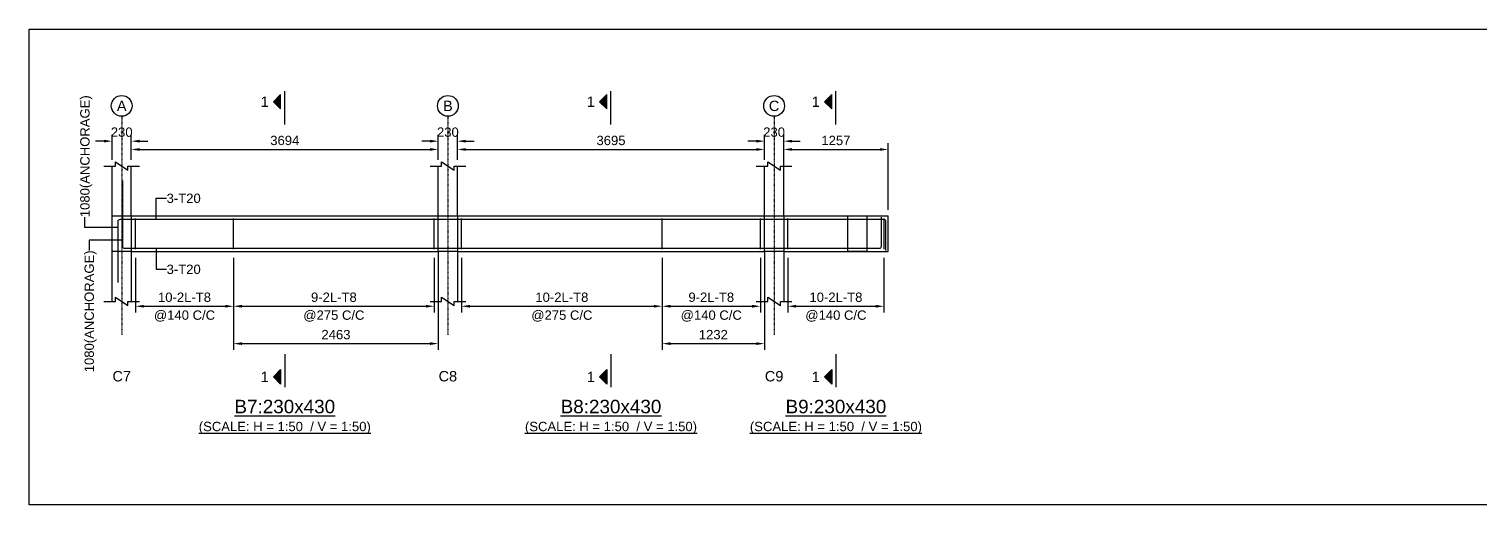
# Model space of a CAD drawing. Header units: inches. Extents: x -816171 to 9366335, y -450961 to 689132.
# Drawn here: x 3898260 to 3933196, y 307482 to 318942 of the extents above; entities that cross this region are included whole.
import ezdxf
from ezdxf.enums import TextEntityAlignment as Align

# ---------------------------------------------------------------- set-up
doc = ezdxf.new("R2010")
doc.units = ezdxf.units.IN
doc.header["$MEASUREMENT"] = 0
doc.linetypes.add('SCCenter', pattern=[1.2, 0.5, -0.3, 0.1, -0.3])
doc.linetypes.add('SCHidden', pattern=[1000, 500, -500])
for name, color, linetype in [('Concrete Line', 2, 'Continuous'), ('Cut Line', 31, 'Continuous'), ('Dimension', 31, 'Continuous'), ('Grid', 8, 'Continuous'), ('Labels', 4, 'Continuous'), ('Labels_Support', 4, 'Continuous'), ('Link', 225, 'Continuous'), ('Reinforcement', 130, 'Continuous'), ('Schedule Border', 60, 'Continuous'), ('Section Mark', 5, 'Continuous'), ('Solid', 25, 'Continuous'), ('Text', 31, 'Continuous'), ('Text_Scale', 31, 'Continuous')]:
    doc.layers.add(name, color=color, linetype=linetype)
doc.styles.add('SC-SansSerif', font='SansSerif')
doc.styles.get("Standard").update_dxf_attribs({"font": 'txt.shx'})
doc.dimstyles.new('SCBBSDimStyl', dxfattribs={"dimtxt": 225, "dimasz": 200, "dimexe": 150, "dimexo": 150, "dimgap": 100, "dimtad": 1, "dimtoh": 1, "dimdec": 0, "dimzin": 0, "dimdsep": 46, "dimtxsty": 'SC-SansSerif', "dimcen": 0.09, "dimclrd": 8, "dimclre": 8, "dimclrt": 31, "dimadec": 0, "dimazin": 0, "dimtfac": 1, "dimtdec": 0, "dimtix": 1, "dimtofl": 0, "dimtmove": 0, "dimatfit": 3, "dimfxl": 1, "dimtolj": 1, "dimtzin": 0, "dimarcsym": 0})
doc.dimstyles.get("Standard").update_dxf_attribs({"dimtxt": 0.18, "dimasz": 0.18, "dimexe": 0.18, "dimexo": 0.0625, "dimgap": 0.09, "dimtad": 0, "dimtih": 1, "dimtoh": 1, "dimdec": 4, "dimzin": 0, "dimdsep": 46, "dimtxsty": 'Standard', "dimcen": 0.09, "dimadec": 0, "dimazin": 0, "dimtfac": 1, "dimtdec": 4, "dimtofl": 0, "dimtmove": 0, "dimatfit": 3, "dimfxl": 1, "dimtolj": 1, "dimtzin": 0, "dimarcsym": 0})

# ---------------------------------------------------------------- blocks, each defined once
blk = doc.blocks.new('*D1560')
at = {"layer": 'DEFPOINTS', "color": 0, "transparency": 16777216}
for p in [(3900820, 313582), (3903183, 313582), (3903183, 312267)]:
    blk.add_point(p, dxfattribs=at)
at = {"layer": 'Dimension', "color": 8, "lineweight": -2, "transparency": 16777216}
for p, q in [((3900820, 313432), (3900820, 312117)), ((3903183, 313432), (3903183, 312117)), ((3901020, 312267), (3902983, 312267))]:
    blk.add_line(p, q, dxfattribs=at)
at = {"layer": 'Dimension', "color": 8, "transparency": 16777216}
for points in [[(3901020, 312301), (3901020, 312234), (3900820, 312267)], [(3902983, 312301), (3902983, 312234), (3903183, 312267)]]:
    blk.add_solid(points, dxfattribs=at)
at = {"layer": 'Dimension', "color": 31, "transparency": 16777216, "char_height": 225, "attachment_point": 5, "style": 'SC-SansSerif'}
for s, insert in [('\\A1;10-2L-T8', (3902001, 312483)), ('\\A1;@140 C/C', (3902001, 312031))]:
    blk.add_mtext(s, dxfattribs=dict(at, insert=insert))
blk = doc.blocks.new('*D1561')
at = {"layer": 'DEFPOINTS', "color": 0, "transparency": 16777216}
for p in [(3903183, 313582), (3908008, 313582), (3908008, 312267)]:
    blk.add_point(p, dxfattribs=at)
at = {"layer": 'Dimension', "color": 8, "lineweight": -2, "transparency": 16777216}
for p, q in [((3903183, 313432), (3903183, 312117)), ((3908008, 313432), (3908008, 312117)), ((3903383, 312267), (3907808, 312267))]:
    blk.add_line(p, q, dxfattribs=at)
at = {"layer": 'Dimension', "color": 8, "transparency": 16777216}
for points in [[(3903383, 312301), (3903383, 312234), (3903183, 312267)], [(3907808, 312301), (3907808, 312234), (3908008, 312267)]]:
    blk.add_solid(points, dxfattribs=at)
at = {"layer": 'Dimension', "color": 31, "transparency": 16777216, "char_height": 225, "attachment_point": 5, "style": 'SC-SansSerif'}
for s, insert in [('\\A1;9-2L-T8', (3905595, 312483)), ('\\A1;@275 C/C', (3905595, 312031))]:
    blk.add_mtext(s, dxfattribs=dict(at, insert=insert))
blk = doc.blocks.new('*D1562')
at = {"layer": 'DEFPOINTS', "color": 0, "transparency": 16777216}
for p in [(3903183, 313582), (3908108, 313582), (3908108, 311367)]:
    blk.add_point(p, dxfattribs=at)
at = {"layer": 'Dimension', "color": 8, "lineweight": -2, "transparency": 16777216}
for p, q in [((3903183, 313432), (3903183, 311217)), ((3908108, 313432), (3908108, 311217)), ((3903383, 311367), (3907908, 311367))]:
    blk.add_line(p, q, dxfattribs=at)
at = {"layer": 'Dimension', "color": 8, "transparency": 16777216}
for points in [[(3903383, 311401), (3903383, 311334), (3903183, 311367)], [(3907908, 311401), (3907908, 311334), (3908108, 311367)]]:
    blk.add_solid(points, dxfattribs=at)
at = {"layer": 'Dimension', "color": 31, "transparency": 16777216, "insert": (3905645, 311583), "char_height": 225, "attachment_point": 5, "style": 'SC-SansSerif'}
blk.add_mtext('\\A1;2463', dxfattribs=at)
blk = doc.blocks.new('*D1563')
at = {"layer": 'DEFPOINTS', "color": 0, "transparency": 16777216}
for p in [(3908668, 313582), (3913495, 313582), (3913495, 312267)]:
    blk.add_point(p, dxfattribs=at)
at = {"layer": 'Dimension', "color": 8, "lineweight": -2, "transparency": 16777216}
for p, q in [((3908668, 313432), (3908668, 312117)), ((3913495, 313432), (3913495, 312117)), ((3908868, 312267), (3913295, 312267))]:
    blk.add_line(p, q, dxfattribs=at)
at = {"layer": 'Dimension', "color": 8, "transparency": 16777216}
for points in [[(3908868, 312301), (3908868, 312234), (3908668, 312267)], [(3913295, 312301), (3913295, 312234), (3913495, 312267)]]:
    blk.add_solid(points, dxfattribs=at)
at = {"layer": 'Dimension', "color": 31, "transparency": 16777216, "char_height": 225, "attachment_point": 5, "style": 'SC-SansSerif'}
for s, insert in [('\\A1;10-2L-T8', (3911081, 312483)), ('\\A1;@275 C/C', (3911081, 312031))]:
    blk.add_mtext(s, dxfattribs=dict(at, insert=insert))
blk = doc.blocks.new('*D1564')
at = {"layer": 'DEFPOINTS', "color": 0, "transparency": 16777216}
for p in [(3913495, 313582), (3915858, 313582), (3915858, 312267)]:
    blk.add_point(p, dxfattribs=at)
at = {"layer": 'Dimension', "color": 8, "lineweight": -2, "transparency": 16777216}
for p, q in [((3913495, 313432), (3913495, 312117)), ((3915858, 313432), (3915858, 312117)), ((3913695, 312267), (3915658, 312267))]:
    blk.add_line(p, q, dxfattribs=at)
at = {"layer": 'Dimension', "color": 8, "transparency": 16777216}
for points in [[(3913695, 312301), (3913695, 312234), (3913495, 312267)], [(3915658, 312301), (3915658, 312234), (3915858, 312267)]]:
    blk.add_solid(points, dxfattribs=at)
at = {"layer": 'Dimension', "color": 31, "transparency": 16777216, "char_height": 225, "attachment_point": 5, "style": 'SC-SansSerif'}
for s, insert in [('\\A1;9-2L-T8', (3914676, 312483)), ('\\A1;@140 C/C', (3914676, 312031))]:
    blk.add_mtext(s, dxfattribs=dict(at, insert=insert))
blk = doc.blocks.new('*D1565')
at = {"layer": 'DEFPOINTS', "color": 0, "transparency": 16777216}
for p in [(3913495, 313582), (3915958, 313582), (3915958, 311367)]:
    blk.add_point(p, dxfattribs=at)
at = {"layer": 'Dimension', "color": 8, "lineweight": -2, "transparency": 16777216}
for p, q in [((3913495, 313432), (3913495, 311217)), ((3915958, 313432), (3915958, 311217)), ((3913695, 311367), (3915758, 311367))]:
    blk.add_line(p, q, dxfattribs=at)
at = {"layer": 'Dimension', "color": 8, "transparency": 16777216}
for points in [[(3913695, 311401), (3913695, 311334), (3913495, 311367)], [(3915758, 311401), (3915758, 311334), (3915958, 311367)]]:
    blk.add_solid(points, dxfattribs=at)
at = {"layer": 'Dimension', "color": 31, "transparency": 16777216, "insert": (3914726, 311583), "char_height": 225, "attachment_point": 5, "style": 'SC-SansSerif'}
blk.add_mtext('\\A1;1232', dxfattribs=at)
blk = doc.blocks.new('*D1566')
at = {"layer": 'DEFPOINTS', "color": 0, "transparency": 16777216}
for p in [(3916518, 313582), (3918832, 313582), (3918832, 312267)]:
    blk.add_point(p, dxfattribs=at)
at = {"layer": 'Dimension', "color": 8, "lineweight": -2, "transparency": 16777216}
for p, q in [((3916518, 313432), (3916518, 312117)), ((3918832, 313432), (3918832, 312117)), ((3916718, 312267), (3918632, 312267))]:
    blk.add_line(p, q, dxfattribs=at)
at = {"layer": 'Dimension', "color": 8, "transparency": 16777216}
for points in [[(3916718, 312301), (3916718, 312234), (3916518, 312267)], [(3918632, 312301), (3918632, 312234), (3918832, 312267)]]:
    blk.add_solid(points, dxfattribs=at)
at = {"layer": 'Dimension', "color": 31, "transparency": 16777216, "char_height": 225, "attachment_point": 5, "style": 'SC-SansSerif'}
for s, insert in [('\\A1;10-2L-T8', (3917675, 312483)), ('\\A1;@140 C/C', (3917675, 312031))]:
    blk.add_mtext(s, dxfattribs=dict(at, insert=insert))
blk = doc.blocks.new('*D1573')
at = {"layer": 'DEFPOINTS', "color": 0, "transparency": 16777216}
for p in [(3908108, 316042), (3900720, 315642), (3908108, 315642)]:
    blk.add_point(p, dxfattribs=at)
at = {"layer": 'Dimension', "color": 8, "lineweight": -2, "transparency": 16777216}
for p, q in [((3900720, 315792), (3900720, 316192)), ((3908108, 315792), (3908108, 316192)), ((3900920, 316042), (3907908, 316042))]:
    blk.add_line(p, q, dxfattribs=at)
at = {"layer": 'Dimension', "color": 8, "transparency": 16777216}
for points in [[(3900920, 316076), (3900920, 316009), (3900720, 316042)], [(3907908, 316076), (3907908, 316009), (3908108, 316042)]]:
    blk.add_solid(points, dxfattribs=at)
at = {"layer": 'Dimension', "color": 31, "transparency": 16777216, "insert": (3904414, 316258), "char_height": 225, "attachment_point": 5, "style": 'SC-SansSerif'}
blk.add_mtext('\\A1;3694', dxfattribs=at)
blk = doc.blocks.new('*D1574')
at = {"layer": 'DEFPOINTS', "color": 0, "transparency": 16777216}
for p in [(3915958, 316042), (3908568, 315642), (3915958, 315642)]:
    blk.add_point(p, dxfattribs=at)
at = {"layer": 'Dimension', "color": 8, "lineweight": -2, "transparency": 16777216}
for p, q in [((3908568, 315792), (3908568, 316192)), ((3915958, 315792), (3915958, 316192)), ((3908768, 316042), (3915758, 316042))]:
    blk.add_line(p, q, dxfattribs=at)
at = {"layer": 'Dimension', "color": 8, "transparency": 16777216}
for points in [[(3908768, 316076), (3908768, 316009), (3908568, 316042)], [(3915758, 316076), (3915758, 316009), (3915958, 316042)]]:
    blk.add_solid(points, dxfattribs=at)
at = {"layer": 'Dimension', "color": 31, "transparency": 16777216, "insert": (3912263, 316258), "char_height": 225, "attachment_point": 5, "style": 'SC-SansSerif'}
blk.add_mtext('\\A1;3695', dxfattribs=at)
blk = doc.blocks.new('*D1575')
at = {"layer": 'DEFPOINTS', "color": 0, "transparency": 16777216}
for p in [(3918932, 316042), (3916418, 315642), (3918932, 314442)]:
    blk.add_point(p, dxfattribs=at)
at = {"layer": 'Dimension', "color": 8, "lineweight": -2, "transparency": 16777216}
for p, q in [((3916418, 315792), (3916418, 316192)), ((3918932, 314592), (3918932, 316192)), ((3916618, 316042), (3918732, 316042))]:
    blk.add_line(p, q, dxfattribs=at)
at = {"layer": 'Dimension', "color": 8, "transparency": 16777216}
for points in [[(3916618, 316076), (3916618, 316009), (3916418, 316042)], [(3918732, 316076), (3918732, 316009), (3918932, 316042)]]:
    blk.add_solid(points, dxfattribs=at)
at = {"layer": 'Dimension', "color": 31, "transparency": 16777216, "insert": (3917675, 316258), "char_height": 225, "attachment_point": 5, "style": 'SC-SansSerif'}
blk.add_mtext('\\A1;1257', dxfattribs=at)
blk = doc.blocks.new('*D1576')
at = {"layer": 'DEFPOINTS', "color": 0, "transparency": 16777216}
for p in [(3900720, 316242), (3900260, 315642), (3900720, 315642)]:
    blk.add_point(p, dxfattribs=at)
at = {"layer": 'Dimension', "color": 8, "lineweight": -2, "transparency": 16777216}
for p, q in [((3900060, 316242), (3899860, 316242)), ((3900260, 315792), (3900260, 316392)), ((3900720, 315792), (3900720, 316392)), ((3900920, 316242), (3901120, 316242))]:
    blk.add_line(p, q, dxfattribs=at)
at = {"layer": 'Dimension', "color": 8, "transparency": 16777216}
for points in [[(3900060, 316276), (3900060, 316209), (3900260, 316242)], [(3900920, 316276), (3900920, 316209), (3900720, 316242)]]:
    blk.add_solid(points, dxfattribs=at)
at = {"layer": 'Dimension', "color": 31, "transparency": 16777216, "insert": (3900490, 316458), "char_height": 225, "attachment_point": 5, "style": 'SC-SansSerif'}
blk.add_mtext('\\A1;230', dxfattribs=at)
blk = doc.blocks.new('*D1577')
at = {"layer": 'DEFPOINTS', "color": 0, "transparency": 16777216}
for p in [(3908568, 316242), (3908108, 315642), (3908568, 315642)]:
    blk.add_point(p, dxfattribs=at)
at = {"layer": 'Dimension', "color": 8, "lineweight": -2, "transparency": 16777216}
for p, q in [((3907908, 316242), (3907708, 316242)), ((3908108, 315792), (3908108, 316392)), ((3908568, 315792), (3908568, 316392)), ((3908768, 316242), (3908968, 316242))]:
    blk.add_line(p, q, dxfattribs=at)
at = {"layer": 'Dimension', "color": 8, "transparency": 16777216}
for points in [[(3907908, 316276), (3907908, 316209), (3908108, 316242)], [(3908768, 316276), (3908768, 316209), (3908568, 316242)]]:
    blk.add_solid(points, dxfattribs=at)
at = {"layer": 'Dimension', "color": 31, "transparency": 16777216, "insert": (3908338, 316458), "char_height": 225, "attachment_point": 5, "style": 'SC-SansSerif'}
blk.add_mtext('\\A1;230', dxfattribs=at)
blk = doc.blocks.new('*D1578')
at = {"layer": 'DEFPOINTS', "color": 0, "transparency": 16777216}
for p in [(3916418, 316242), (3915958, 315642), (3916418, 314442)]:
    blk.add_point(p, dxfattribs=at)
at = {"layer": 'Dimension', "color": 8, "lineweight": -2, "transparency": 16777216}
for p, q in [((3915758, 316242), (3915558, 316242)), ((3915958, 315792), (3915958, 316392)), ((3916418, 314592), (3916418, 316392)), ((3916618, 316242), (3916818, 316242))]:
    blk.add_line(p, q, dxfattribs=at)
at = {"layer": 'Dimension', "color": 8, "transparency": 16777216}
for points in [[(3915758, 316276), (3915758, 316209), (3915958, 316242)], [(3916618, 316276), (3916618, 316209), (3916418, 316242)]]:
    blk.add_solid(points, dxfattribs=at)
at = {"layer": 'Dimension', "color": 31, "transparency": 16777216, "insert": (3916188, 316458), "char_height": 225, "attachment_point": 5, "style": 'SC-SansSerif'}
blk.add_mtext('\\A1;230', dxfattribs=at)

msp = doc.modelspace()

# ---------------------------------------------------------------- hatches: boundary and pattern name
at = {"layer": 'Solid'}
for points in [[(3904314.15475, 317367.37641), (3904139.15475, 317192.37641), (3904314.15475, 317017.37641), (3904314.15475, 317367.37641)], [(3912163.15475, 317367.37641), (3911988.15475, 317192.37641), (3912163.15475, 317017.37641), (3912163.15475, 317367.37641)], [(3917575.65475, 317367.37641), (3917400.65475, 317192.37641), (3917575.65475, 317017.37641), (3917575.65475, 317367.37641)], [(3904314.15475, 310392.37641), (3904139.15475, 310567.37641), (3904314.15475, 310742.37641), (3904314.15475, 310392.37641)], [(3912163.15475, 310392.37641), (3911988.15475, 310567.37641), (3912163.15475, 310742.37641), (3912163.15475, 310392.37641)], [(3917575.65475, 310392.37641), (3917400.65475, 310567.37641), (3917575.65475, 310742.37641), (3917575.65475, 310392.37641)]]:
    msp.add_hatch(color=256, dxfattribs=at).paths.add_polyline_path(points, flags=0)

# ---------------------------------------------------------------- linework, layer by layer
at = {"layer": 'Concrete Line'}
for p, q in [((3900260.15475, 312382.37641), (3900260.15475, 315642.37641)), ((3900720.15475, 314442.37641), (3900720.15475, 315642.37641)), ((3908108.15475, 314442.37641), (3908108.15475, 315642.37641)), ((3908568.15475, 314442.37641), (3908568.15475, 315642.37641)), ((3915958.15475, 314442.37641), (3915958.15475, 315642.37641)), ((3916418.15475, 314442.37641), (3916418.15475, 315642.37641)), ((3918932.15475, 313582.37641), (3918932.15475, 314442.37641)), ((3900720.15475, 313582.37641), (3900720.15475, 312382.37641)), ((3908108.15475, 313582.37641), (3908108.15475, 312382.37641)), ((3908568.15475, 313582.37641), (3908568.15475, 312382.37641)), ((3915958.15475, 313582.37641), (3915958.15475, 312382.37641)), ((3916418.15475, 313582.37641), (3916418.15475, 312382.37641))]:
    msp.add_line(p, q, dxfattribs=at)
for points in [[(3900260.15475, 314442.37641), (3900720.15475, 314442.37641), (3900720.15475, 314442.37641), (3900720.15475, 313582.37641), (3900720.15475, 313582.37641), (3900260.15475, 313582.37641), (3900260.15475, 313582.37641), (3900260.15475, 314442.37641)], [(3908108.15475, 314442.37641), (3908568.15475, 314442.37641), (3908568.15475, 314442.37641), (3908568.15475, 313582.37641), (3908568.15475, 313582.37641), (3908108.15475, 313582.37641), (3908108.15475, 313582.37641), (3908108.15475, 314442.37641)], [(3915958.15475, 314442.37641), (3916418.15475, 314442.37641), (3916418.15475, 314442.37641), (3916418.15475, 313582.37641), (3916418.15475, 313582.37641), (3915958.15475, 313582.37641), (3915958.15475, 313582.37641), (3915958.15475, 314442.37641)], [(3917958.15475, 314442.37641), (3918418.15475, 314442.37641), (3918418.15475, 314442.37641), (3918418.15475, 313582.37641), (3918418.15475, 313582.37641), (3917958.15475, 313582.37641), (3917958.15475, 313582.37641), (3917958.15475, 314442.37641)]]:
    msp.add_lwpolyline(points, close=True, dxfattribs=at)
at = {"layer": 'Concrete Line', "linetype": 'SCHidden'}
for points in [[(3900260.15475, 314442.37641), (3900720.15475, 314442.37641), (3900720.15475, 314442.37641), (3900720.15475, 313582.37641), (3900720.15475, 313582.37641), (3900260.15475, 313582.37641), (3900260.15475, 313582.37641), (3900260.15475, 314442.37641)], [(3908108.15475, 314442.37641), (3908568.15475, 314442.37641), (3908568.15475, 314442.37641), (3908568.15475, 313582.37641), (3908568.15475, 313582.37641), (3908108.15475, 313582.37641), (3908108.15475, 313582.37641), (3908108.15475, 314442.37641)], [(3915958.15475, 314442.37641), (3916418.15475, 314442.37641), (3916418.15475, 314442.37641), (3916418.15475, 313582.37641), (3916418.15475, 313582.37641), (3915958.15475, 313582.37641), (3915958.15475, 313582.37641), (3915958.15475, 314442.37641)], [(3917958.15475, 314442.37641), (3918418.15475, 314442.37641), (3918418.15475, 314442.37641), (3918418.15475, 313582.37641), (3918418.15475, 313582.37641), (3917958.15475, 313582.37641), (3917958.15475, 313582.37641), (3917958.15475, 314442.37641)]]:
    msp.add_lwpolyline(points, close=True, dxfattribs=at)
at = {"layer": 'Concrete Line'}
for points in [[(3900720.15475, 314442.37641), (3908108.15475, 314442.37641)], [(3908568.15475, 314442.37641), (3915958.15475, 314442.37641)], [(3916418.15475, 314442.37641), (3918932.15475, 314442.37641)], [(3900720.15475, 313582.37641), (3908108.15475, 313582.37641)], [(3908568.15475, 313582.37641), (3915958.15475, 313582.37641)], [(3916418.15475, 313582.37641), (3918932.15475, 313582.37641)]]:
    msp.add_lwpolyline(points, dxfattribs=at)
at = {"layer": 'Cut Line'}
for points in [[(3900060.15475, 315642.37641), (3900340.15475, 315642.37641), (3900340.15475, 315742.37641), (3900640.15475, 315542.37641), (3900640.15475, 315642.37641), (3900920.15475, 315642.37641)], [(3907908.15475, 315642.37641), (3908188.15475, 315642.37641), (3908188.15475, 315742.37641), (3908488.15475, 315542.37641), (3908488.15475, 315642.37641), (3908768.15475, 315642.37641)], [(3915758.15475, 315642.37641), (3916038.15475, 315642.37641), (3916038.15475, 315742.37641), (3916338.15475, 315542.37641), (3916338.15475, 315642.37641), (3916618.15475, 315642.37641)], [(3900060.15475, 312382.37641), (3900340.15475, 312382.37641), (3900340.15475, 312482.37641), (3900640.15475, 312282.37641), (3900640.15475, 312382.37641), (3900920.15475, 312382.37641)], [(3907908.15475, 312382.37641), (3908188.15475, 312382.37641), (3908188.15475, 312482.37641), (3908488.15475, 312282.37641), (3908488.15475, 312382.37641), (3908768.15475, 312382.37641)], [(3915758.15475, 312382.37641), (3916038.15475, 312382.37641), (3916038.15475, 312482.37641), (3916338.15475, 312282.37641), (3916338.15475, 312382.37641), (3916618.15475, 312382.37641)]]:
    msp.add_lwpolyline(points, dxfattribs=at)
at = {"layer": 'Grid', "linetype": 'SCCenter'}
for p, q in [((3900490.15475, 316842.37641), (3900490.15475, 311582.37641)), ((3908338.15475, 316842.37641), (3908338.15475, 311582.37641)), ((3916188.15475, 316842.37641), (3916188.15475, 311582.37641))]:
    msp.add_line(p, q, dxfattribs=at)
at = {"layer": 'Grid'}
for centre in [(3900490.15475, 317092.37641), (3908338.15475, 317092.37641), (3916188.15475, 317092.37641)]:
    msp.add_circle(centre, 250, dxfattribs=at)
at = {"layer": 'Link'}
for p, q in [((3900820.15475, 313642.37641), (3900820.15475, 314382.37641)), ((3903182.82769, 313642.37641), (3903182.82769, 314382.37641)), ((3908008.15475, 313642.37641), (3908008.15475, 314382.37641)), ((3908668.15475, 313642.37641), (3908668.15475, 314382.37641)), ((3913494.83397, 313642.37641), (3913494.83397, 314382.37641)), ((3915858.15475, 313642.37641), (3915858.15475, 314382.37641)), ((3916518.15475, 313642.37641), (3916518.15475, 314382.37641)), ((3918832.15475, 313642.37641), (3918832.15475, 314382.37641))]:
    msp.add_line(p, q, dxfattribs=at)
at = {"layer": 'Reinforcement'}
for points in [[(3900508.15475, 315290.37641), (3900508.15475, 313712.37641, 0.4142135624), (3900558.15475, 313662.37641), (3918718.15475, 313662.37641, 0.4142135624), (3918768.15475, 313712.37641), (3918768.15475, 314412.37641)], [(3900404.15475, 312838.37641), (3900404.15475, 314312.37641, -0.4142135624), (3900454.15475, 314362.37641), (3918822.15475, 314362.37641, -0.4142135624), (3918872.15475, 314312.37641), (3918872.15475, 313612.37641)]]:
    msp.add_lwpolyline(points, format="xyb", dxfattribs=at)
at = {"layer": 'Schedule Border'}
msp.add_lwpolyline([(3898260.15475, 318942.37641), (3968132.15475, 318942.37641), (3968132.15475, 307482.37641), (3898260.15475, 307482.37641)], close=True, dxfattribs=at)
at = {"layer": 'Section Mark'}
for points in [[(3904314.15475, 317367.37641), (3904139.15475, 317192.37641), (3904314.15475, 317017.37641), (3904314.15475, 317367.37641)], [(3904414.15475, 316642.37641), (3904414.15475, 317442.37641)], [(3912163.15475, 317367.37641), (3911988.15475, 317192.37641), (3912163.15475, 317017.37641), (3912163.15475, 317367.37641)], [(3912263.15475, 316642.37641), (3912263.15475, 317442.37641)], [(3917575.65475, 317367.37641), (3917400.65475, 317192.37641), (3917575.65475, 317017.37641), (3917575.65475, 317367.37641)], [(3917675.65475, 316642.37641), (3917675.65475, 317442.37641)], [(3904414.15475, 311117.37641), (3904414.15475, 310317.37641)], [(3912263.15475, 311117.37641), (3912263.15475, 310317.37641)], [(3917675.65475, 311117.37641), (3917675.65475, 310317.37641)], [(3904314.15475, 310392.37641), (3904139.15475, 310567.37641), (3904314.15475, 310742.37641), (3904314.15475, 310392.37641)], [(3912163.15475, 310392.37641), (3911988.15475, 310567.37641), (3912163.15475, 310742.37641), (3912163.15475, 310392.37641)], [(3917575.65475, 310392.37641), (3917400.65475, 310567.37641), (3917575.65475, 310742.37641), (3917575.65475, 310392.37641)]]:
    msp.add_lwpolyline(points, dxfattribs=at)

# ---------------------------------------------------------------- texts
at = {"layer": 'Grid', "style": 'SC-SansSerif'}
for s, p in [('C', (3916188.15475, 317092.37641)), ('A', (3900490.15475, 317092.37641)), ('B', (3908338.15475, 317092.37641))]:
    msp.add_text(s, height=250, dxfattribs=at).set_placement(p, align=Align.MIDDLE)
at = {"layer": 'Labels', "style": 'SC-SansSerif'}
for s, p in [('%%uB7:230x430', (3904414.15475, 309592.37641)), ('%%uB8:230x430', (3912263.15475, 309592.37641)), ('%%uB9:230x430', (3917675.15475, 309592.37641))]:
    msp.add_text(s, height=325, dxfattribs=at).set_placement(p, align=Align.BOTTOM_CENTER)
at = {"layer": 'Labels_Support', "style": 'SC-SansSerif'}
for s, p in [('C7', (3900490.15475, 310382.37641)), ('C8', (3908338.15475, 310382.37641)), ('C9', (3916188.15475, 310382.37641))]:
    msp.add_text(s, height=250, dxfattribs=at).set_placement(p, align=Align.BOTTOM_CENTER)
at = {"layer": 'Section Mark', "style": 'SC-SansSerif'}
for p in [(3904026.65475, 317192.37641), (3911875.65475, 317192.37641), (3917288.15475, 317192.37641), (3904026.65475, 310567.37641), (3911875.65475, 310567.37641), (3917288.15475, 310567.37641)]:
    msp.add_text('1', height=250, dxfattribs=at).set_placement(p, align=Align.MIDDLE_RIGHT)
at = {"layer": 'Text', "style": 'SC-SansSerif'}
msp.add_text('1080(ANCHORAGE)', height=225, rotation=90, dxfattribs=at).set_placement((3899604.15475, 314412.37641), align=Align.MIDDLE_LEFT)
for p in [(3901570.15475, 314867.37641), (3901570.15475, 313157.37641)]:
    msp.add_text('3-T20', height=225, dxfattribs=at).set_placement(p, align=Align.MIDDLE_LEFT)
msp.add_text('1080(ANCHORAGE)', height=225, rotation=90, dxfattribs=at).set_placement((3899708.15475, 313612.37641), align=Align.MIDDLE_RIGHT)
at = {"layer": 'Text_Scale', "style": 'SC-SansSerif'}
for p in [(3904414.15475, 309192.37641), (3912263.15475, 309192.37641), (3917675.15475, 309192.37641)]:
    msp.add_text('%%u(SCALE: H = 1:50  / V = 1:50)', height=225, dxfattribs=at).set_placement(p, align=Align.BOTTOM_CENTER)

# ---------------------------------------------------------------- dimensions: what is measured, and where the dimension line sits
at = {"layer": 'Dimension'}
for base, p1, p2, text, picture, middle in [((3900720.15475, 316242.37641), (3900260.15475, 315642.37641), (3900720.15475, 315642.37641), '230', '*D1576', (3900490.15475, 316458.42579)), ((3908568.15475, 316242.37641), (3908108.15475, 315642.37641), (3908568.15475, 315642.37641), '230', '*D1577', (3908338.15475, 316458.42579)), ((3916418.15475, 316242.37641), (3915958.15475, 315642.37641), (3916418.15475, 314442.37641), '230', '*D1578', (3916188.15475, 316458.42579)), ((3908108.15475, 316042.37641), (3900720.15475, 315642.37641), (3908108.15475, 315642.37641), '3694', '*D1573', (3904414.15475, 316258.42579)), ((3915958.15475, 316042.37641), (3908568.15475, 315642.37641), (3915958.15475, 315642.37641), '3695', '*D1574', (3912263.15475, 316258.42579)), ((3918932.15475, 316042.37641), (3916418.15475, 315642.37641), (3918932.15475, 314442.37641), '1257', '*D1575', (3917675.15475, 316258.27147)), ((3903182.82765, 312267.37641), (3900820.15475, 313582.37641), (3903182.82765, 313582.37641), '10-2L-T8\\X@140 C/C', '*D1560', (3902001.4912, 312267.37641)), ((3908008.15475, 312267.37641), (3903182.82765, 313582.37641), (3908008.15475, 313582.37641), '9-2L-T8\\X@275 C/C', '*D1561', (3905595.4912, 312267.37641)), ((3908108.15475, 311367.37641), (3903182.82765, 313582.37641), (3908108.15475, 313582.37641), '2463', '*D1562', (3905645.4912, 311583.42579)), ((3913494.83395, 312267.37641), (3908668.15475, 313582.37641), (3913494.83395, 313582.37641), '10-2L-T8\\X@275 C/C', '*D1563', (3911081.49435, 312267.37641)), ((3915858.15475, 312267.37641), (3913494.83395, 313582.37641), (3915858.15475, 313582.37641), '9-2L-T8\\X@140 C/C', '*D1564', (3914676.49435, 312267.37641)), ((3915958.15475, 311367.37641), (3913494.83395, 313582.37641), (3915958.15475, 313582.37641), '1232', '*D1565', (3914726.49435, 311583.42579)), ((3918832.15475, 312267.37641), (3916518.15475, 313582.37641), (3918832.15475, 313582.37641), '10-2L-T8\\X@140 C/C', '*D1566', (3917675.15475, 312267.37641))]:
    dim = msp.add_linear_dim(base=base, p1=p1, p2=p2, text=text, dimstyle='SCBBSDimStyl', dxfattribs=at)
    dim.commit()
    dim.dimension.update_dxf_attribs({"geometry": picture, "text_midpoint": middle})

# ---------------------------------------------------------------- leaders
at = {"layer": 'Dimension', "color": 8}
for points in [[(3901320.15475, 314362.37641), (3901320.15475, 314867.37641), (3901570.15475, 314867.37641)], [(3900404.15475, 314162.37641), (3899604.15475, 314162.37641), (3899604.15475, 314412.37641)], [(3900508.15475, 313862.37641), (3899708.15475, 313862.37641), (3899708.15475, 313612.37641)], [(3901320.15475, 313662.37641), (3901320.15475, 313157.37641), (3901570.15475, 313157.37641)]]:
    msp.add_leader(points, dimstyle='Standard', dxfattribs=at)

doc.saveas('drawing.dxf')
